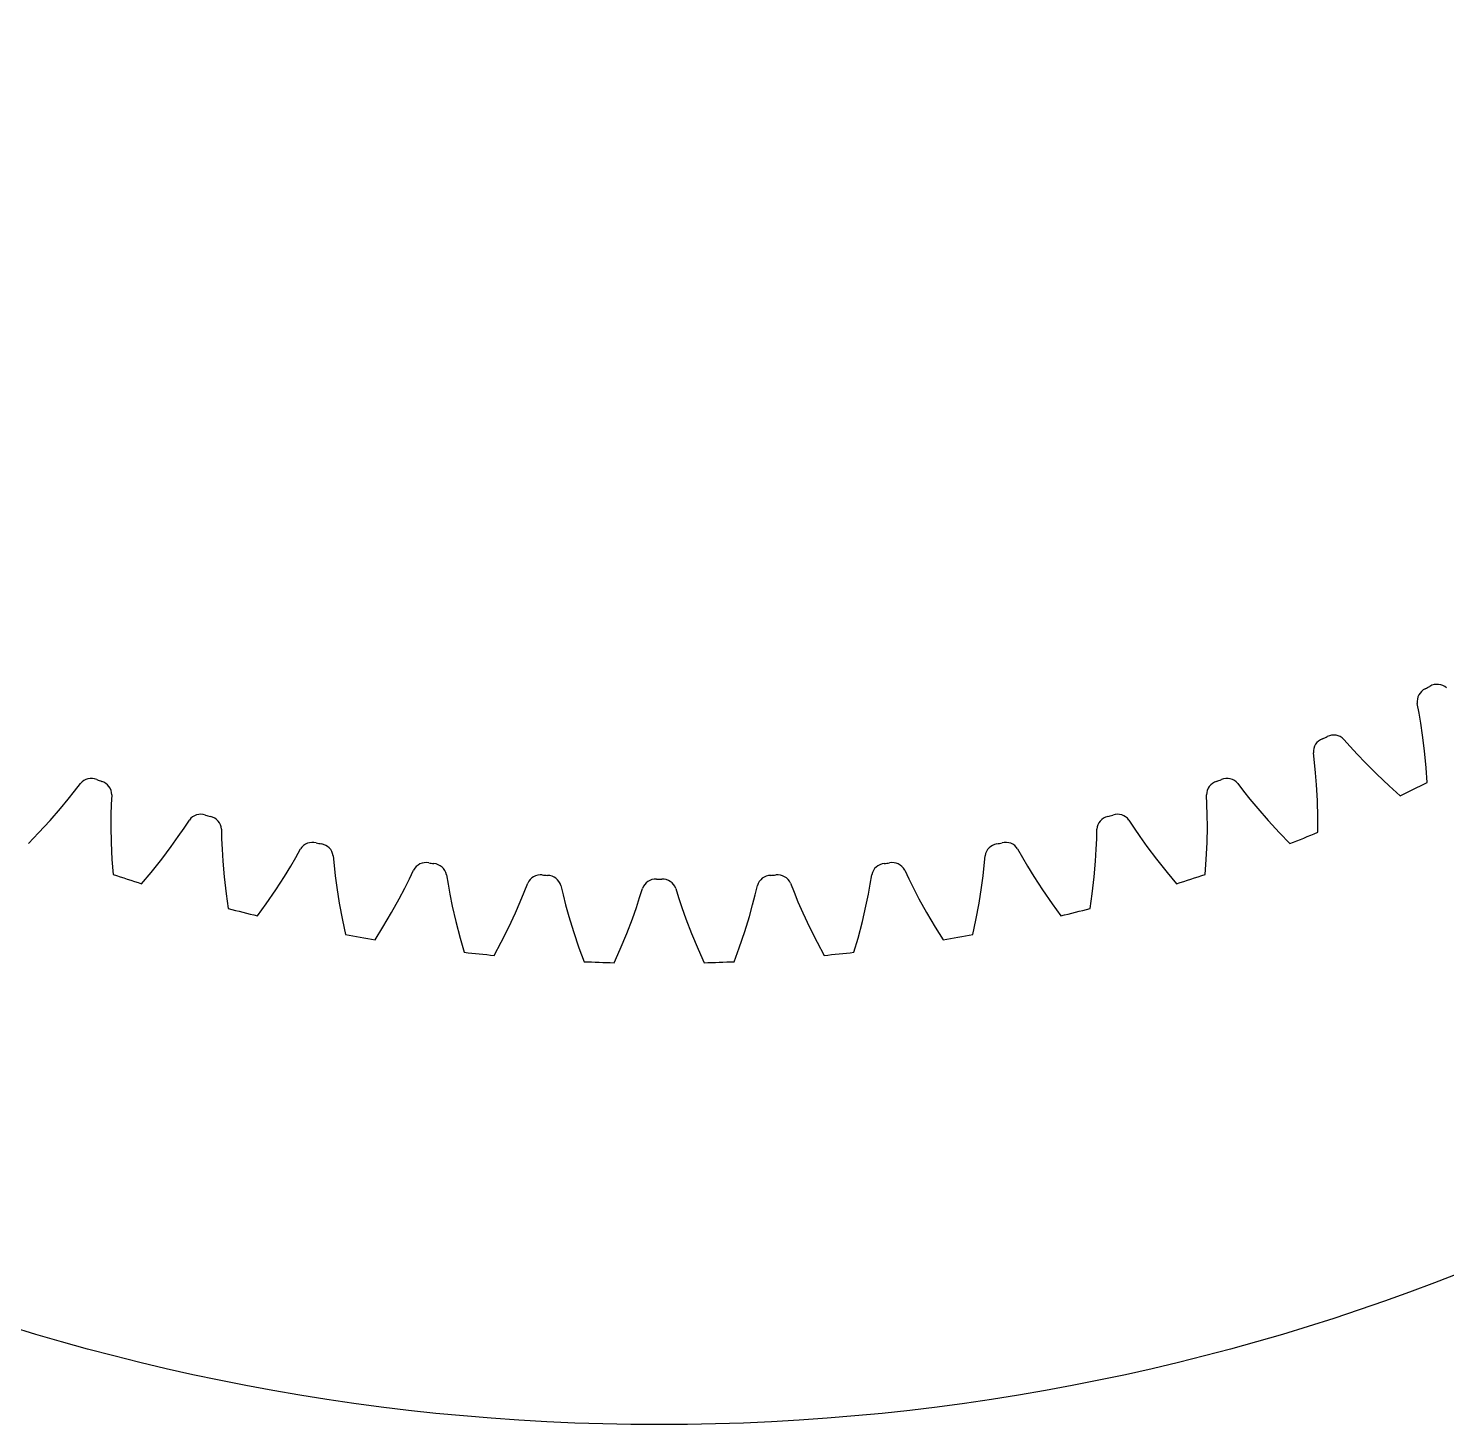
# Model space of a CAD drawing. Extents: x -49 to 4846, y -968 to 1090.
# Drawn here: x 75.4 to 189.1, y -133.9 to -21.9 of the extents above; entities that cross this region are included whole.
import ezdxf

# ---------------------------------------------------------------- set-up
doc = ezdxf.new("R2010")
doc.units = 0
doc.layers.get('0').update_dxf_attribs({"linetype": 'CONTINUOUS'})
doc.layers.add('OUTLINE', color=7, linetype='CONTINUOUS')

msp = doc.modelspace()

# ---------------------------------------------------------------- linework, layer by layer
at = {"color": 1}
for p, q in [((186.924704, -76.831147), (186.780307, -76.07312)), ((187.062432, -77.644145), (186.924704, -76.831147)), ((187.203513, -78.601204), (187.062432, -77.644145)), ((180.895968, -78.943098), (181.404405, -79.523576)), ((181.404405, -79.523576), (181.960263, -80.132639)), ((187.35716, -79.860839), (187.203513, -78.601204)), ((178.550075, -80.794406), (178.458907, -80.028153)), ((181.960263, -80.132639), (182.62758, -80.83304)), ((187.485166, -81.219386), (187.35716, -79.860839)), ((178.630756, -81.615031), (178.550075, -80.794406)), ((178.704732, -82.5796), (178.630756, -81.615031)), ((182.62758, -80.83304), (183.525566, -81.729599)), ((183.525566, -81.729599), (184.51733, -82.666897)), ((187.567121, -82.404483), (187.485166, -81.219386)), ((79.126474, -83.095201), (79.593177, -82.480674)), ((172.388703, -82.48067), (172.855409, -83.0952)), ((178.770137, -83.846885), (178.704732, -82.5796)), ((184.51733, -82.666897), (185.400743, -83.461096)), ((77.997625, -84.486795), (78.614457, -83.741554)), ((78.614457, -83.741554), (79.126474, -83.095201)), ((82.099995, -83.393075), (82.0625, -84.163826)), ((169.919383, -84.163827), (169.881889, -83.393081)), ((172.855409, -83.0952), (173.367427, -83.741554)), ((173.367427, -83.741554), (173.984261, -84.486798)), ((178.803064, -85.211052), (178.770137, -83.846885)), ((77.164344, -85.443838), (77.997625, -84.486795)), ((82.03926, -84.988081), (82.032749, -85.955464)), ((82.0625, -84.163826), (82.03926, -84.988081)), ((169.942624, -84.988081), (169.919383, -84.163827)), ((169.949135, -85.95546), (169.942624, -84.98808)), ((173.984261, -84.486798), (174.817519, -85.443814)), ((178.802151, -86.398979), (178.803064, -85.211052)), ((76.240399, -86.44801), (77.164344, -85.443838)), ((82.032749, -85.955464), (82.055903, -87.224188)), ((87.438107, -86.742272), (87.903789, -86.061777)), ((87.903789, -86.061777), (88.326488, -85.416191)), ((90.890845, -86.151503), (90.907207, -86.922992)), ((161.074677, -86.922993), (161.091038, -86.151509)), ((163.655392, -85.416187), (164.078094, -86.061776)), ((164.078094, -86.061776), (164.543777, -86.742272)), ((169.925979, -87.22422), (169.949135, -85.95546)), ((174.817519, -85.443814), (175.741484, -86.44801)), ((75.414539, -87.301899), (76.240399, -86.44801)), ((82.055903, -87.224188), (82.118217, -88.587361)), ((86.110271, -88.541564), (86.874763, -87.528726)), ((86.874763, -87.528726), (87.438107, -86.742272)), ((90.907207, -86.922992), (90.94152, -87.74686)), ((161.040364, -87.74686), (161.074677, -86.922993)), ((164.543777, -86.742272), (165.107123, -87.528729)), ((165.107123, -87.528729), (165.871593, -88.541538)), ((169.863666, -88.587361), (169.925979, -87.22422)), ((175.741484, -86.44801), (176.567345, -87.301899)), ((82.118217, -88.587361), (82.201994, -89.772331)), ((85.258625, -89.607741), (86.110271, -88.541564)), ((90.94152, -87.74686), (91.002506, -88.712341)), ((96.449582, -89.120174), (96.866661, -88.408852)), ((96.866661, -88.408852), (97.243297, -87.735353)), ((99.8527, -88.289993), (99.922838, -89.058461)), ((152.059046, -89.058462), (152.129183, -88.289999)), ((154.738584, -87.735348), (155.115222, -88.408851)), ((155.115222, -88.408851), (155.532302, -89.120174)), ((160.979378, -88.712337), (161.040364, -87.74686)), ((165.871593, -88.541538), (166.723259, -89.607741)), ((169.77989, -89.772331), (169.863666, -88.587361)), ((84.494341, -90.517159), (85.258625, -89.607741)), ((91.002506, -88.712341), (91.114106, -89.976359)), ((95.942471, -89.944009), (96.449582, -89.120174)), ((99.922838, -89.058461), (100.014538, -89.877929)), ((105.971423, -90.124991), (106.300161, -89.42686)), ((108.941897, -89.798126), (109.06547, -90.55983)), ((142.916413, -90.559831), (143.039985, -89.798132)), ((145.68172, -89.426855), (146.01046, -90.12499)), ((151.967346, -89.877929), (152.059046, -89.058462)), ((155.532302, -89.120174), (156.039415, -89.944012)), ((160.867774, -89.976392), (160.979378, -88.712337)), ((166.723259, -89.607741), (167.487543, -90.517159)), ((91.114106, -89.976359), (91.271358, -91.331865)), ((95.250493, -91.007708), (95.942471, -89.944009)), ((100.014538, -89.877929), (100.142724, -90.836804)), ((100.142724, -90.836804), (100.342225, -92.089958)), ((105.156571, -91.720877), (105.60498, -90.863674)), ((105.60498, -90.863675), (105.971423, -90.124991)), ((109.06547, -90.55983), (109.21411, -91.370905)), ((115.173719, -91.201834), (115.452956, -90.482472)), ((118.114156, -90.668556), (118.290562, -91.419784)), ((124.428715, -91.634134), (124.657092, -90.897045)), ((127.32479, -90.89704), (127.553169, -91.634133)), ((133.691322, -91.419785), (133.867726, -90.668561)), ((136.528925, -90.482467), (136.808164, -91.201833)), ((142.767774, -91.370905), (142.916413, -90.559831)), ((146.01046, -90.12499), (146.376904, -90.863675)), ((146.376904, -90.863675), (146.825314, -91.72088)), ((151.639653, -92.08999), (151.83916, -90.8368)), ((151.83916, -90.8368), (151.967346, -89.877929)), ((156.039415, -89.944012), (156.731373, -91.007681)), ((160.710525, -91.331865), (160.867774, -89.976392)), ((91.271358, -91.331865), (91.43759, -92.508104)), ((94.475294, -92.130696), (95.250493, -91.007708)), ((100.342225, -92.089958), (100.59365, -93.431193)), ((104.540479, -92.830255), (105.156571, -91.720877)), ((109.21411, -91.370905), (109.408871, -92.318502)), ((114.472175, -92.850673), (114.859696, -91.96428)), ((114.859696, -91.96428), (115.173719, -91.201834)), ((118.290562, -91.419784), (118.495417, -92.218514)), ((124.168642, -92.416628), (124.428715, -91.634134)), ((127.553169, -91.634133), (127.813241, -92.416628)), ((133.486467, -92.218514), (133.691322, -91.419785)), ((136.808164, -91.201833), (137.122188, -91.96428)), ((137.122188, -91.96428), (137.50971, -92.850677)), ((142.573013, -92.318498), (142.767774, -91.370904)), ((146.825314, -91.72088), (147.441388, -92.830227)), ((151.388234, -93.431193), (151.639653, -92.08999)), ((156.731373, -91.007681), (157.506589, -92.130696)), ((160.544294, -92.508104), (160.710525, -91.331865)), ((93.776309, -93.091212), (94.475294, -92.130696)), ((103.845505, -94.004582), (104.540479, -92.830255)), ((109.408871, -92.318502), (109.695303, -93.554687)), ((113.93497, -94.000325), (114.472175, -92.850673)), ((118.495417, -92.218514), (118.755805, -93.150218)), ((118.755805, -93.150218), (119.12777, -94.363411)), ((123.843897, -93.327894), (124.168642, -92.416627)), ((127.813241, -92.416627), (128.137988, -93.327898)), ((132.854103, -94.363442), (133.22608, -93.150214)), ((133.22608, -93.150214), (133.486467, -92.218514)), ((137.50971, -92.850677), (138.046899, -94.000296)), ((142.286573, -93.554719), (142.573013, -92.318498)), ((147.441388, -92.830227), (148.136379, -94.004582)), ((157.506589, -92.130696), (158.205574, -93.091212)), ((100.59365, -93.431193), (100.841527, -94.592971)), ((103.215225, -95.011518), (103.845505, -94.004582)), ((109.695303, -93.554687), (110.039674, -94.875116)), ((113.323605, -95.220271), (113.93497, -94.000325)), ((119.12777, -94.363411), (119.563412, -95.656601)), ((123.388197, -94.512219), (123.843897, -93.327894)), ((128.137988, -93.327898), (128.593675, -94.512189)), ((132.418472, -95.656601), (132.854103, -94.363442)), ((138.046899, -94.000296), (138.658278, -95.220271)), ((141.942209, -94.875116), (142.286573, -93.554719)), ((148.136379, -94.004582), (148.766659, -95.011518)), ((151.140357, -94.592971), (151.388234, -93.431193)), ((110.039674, -94.875116), (110.367989, -96.016773)), ((112.765101, -96.26872), (113.323605, -95.220271)), ((122.86342, -95.77184), (123.388197, -94.512219)), ((128.593675, -94.512189), (129.118463, -95.77184)), ((138.658278, -95.220271), (139.216782, -96.26872)), ((141.613895, -96.016773), (141.942209, -94.875116)), ((119.563412, -95.656601), (119.970565, -96.772575)), ((122.379412, -96.856694), (122.86342, -95.77184)), ((129.118463, -95.77184), (129.602471, -96.856694)), ((132.011319, -96.772575), (132.418472, -95.656601))]:
    msp.add_line(p, q, dxfattribs=at)
for centre, radius, start, end in [((187.893602, -75.911257), 1.125, 114.738787, 188.272366), ((125.990942, 41.096221), 131.25, 297.907943, 298.092057), ((188.379008, -75.653161), 1.125, 47.727913, 121.2612), ((179.580781, -79.944343), 1.125, 110.738787, 184.272366), ((125.990942, 41.096221), 131.25, 293.907943, 294.092057), ((180.083009, -79.720737), 1.125, 43.727913, 117.2612), ((80.458405, -83.199705), 1.125, 66.738787, 140.272366), ((125.990942, 41.096221), 131.25, 249.907943, 250.092057), ((80.975008, -83.387733), 1.125, 359.727913, 73.2612), ((171.006876, -83.387733), 1.125, 106.738787, 180.272366), ((125.990942, 41.096221), 131.25, 289.907943, 290.092057), ((171.523478, -83.199705), 1.125, 39.727913, 113.2612), ((125.991021, 41.096059), 138, 295.499628, 296.500372), ((89.239765, -86.073115), 1.125, 70.738787, 144.272366), ((125.990942, 41.096221), 131.25, 253.907943, 254.092057), ((89.768226, -86.224649), 1.125, 3.727913, 77.2612), ((162.213658, -86.224649), 1.125, 102.738787, 176.272366), ((125.990942, 41.096221), 131.25, 285.907943, 286.092057), ((162.742118, -86.073116), 1.125, 35.727913, 109.2612), ((125.991009, 41.096054), 138, 291.499628, 292.500372), ((98.200174, -88.32697), 1.125, 74.738787, 148.272366), ((125.990942, 41.096221), 131.25, 257.907943, 258.092057), ((98.737917, -88.441271), 1.125, 7.727913, 81.2612), ((153.243966, -88.441271), 1.125, 98.738787, 172.272366), ((125.990942, 41.096221), 131.25, 281.907943, 282.092057), ((153.781709, -88.32697), 1.125, 31.727913, 105.2612), ((125.990886, 41.09605), 138, 251.499628, 252.500372), ((107.295976, -89.950287), 1.125, 78.738787, 152.272366), ((125.990942, 41.096221), 131.25, 261.907943, 262.092057), ((107.840383, -90.026799), 1.125, 11.727913, 85.2612), ((116.482859, -90.93516), 1.125, 82.738787, 156.272366), ((125.990942, 41.096221), 131.25, 265.907943, 266.092057), ((125.990942, 41.096221), 131.25, 273.907943, 274.092057), ((135.499025, -90.93516), 1.125, 23.727913, 97.2612), ((144.1415, -90.026799), 1.125, 94.738787, 168.272366), ((125.990942, 41.096221), 131.25, 277.907943, 278.092057), ((144.685907, -89.950287), 1.125, 27.727913, 101.2612), ((125.990997, 41.09605), 138, 287.499628, 288.500372), ((117.031276, -90.973509), 1.125, 15.727913, 89.2612), ((125.716063, -91.276788), 1.125, 86.738787, 160.272366), ((125.990942, 41.096221), 131.25, 269.907943, 270.092057), ((126.26582, -91.276788), 1.125, 19.727913, 93.2612), ((134.950607, -90.973509), 1.125, 90.738787, 164.272366), ((125.990898, 41.096046), 138, 255.499628, 256.500372), ((125.990985, 41.096046), 138, 283.499628, 284.500372), ((125.990911, 41.096043), 138, 259.499628, 260.500372), ((125.990973, 41.096043), 138, 279.499628, 280.500372), ((125.990923, 41.096042), 138, 263.499628, 264.500372), ((125.990961, 41.096042), 138, 275.499628, 276.500372), ((125.990936, 41.096041), 138, 267.499628, 268.500372), ((125.990948, 41.096041), 138, 271.499628, 272.500372)]:
    msp.add_arc(centre, radius, start, end, dxfattribs=at)
at = {"layer": 'OUTLINE'}
msp.add_circle((125.990942, 41.096221), 175, dxfattribs=at)

doc.saveas('drawing.dxf')
